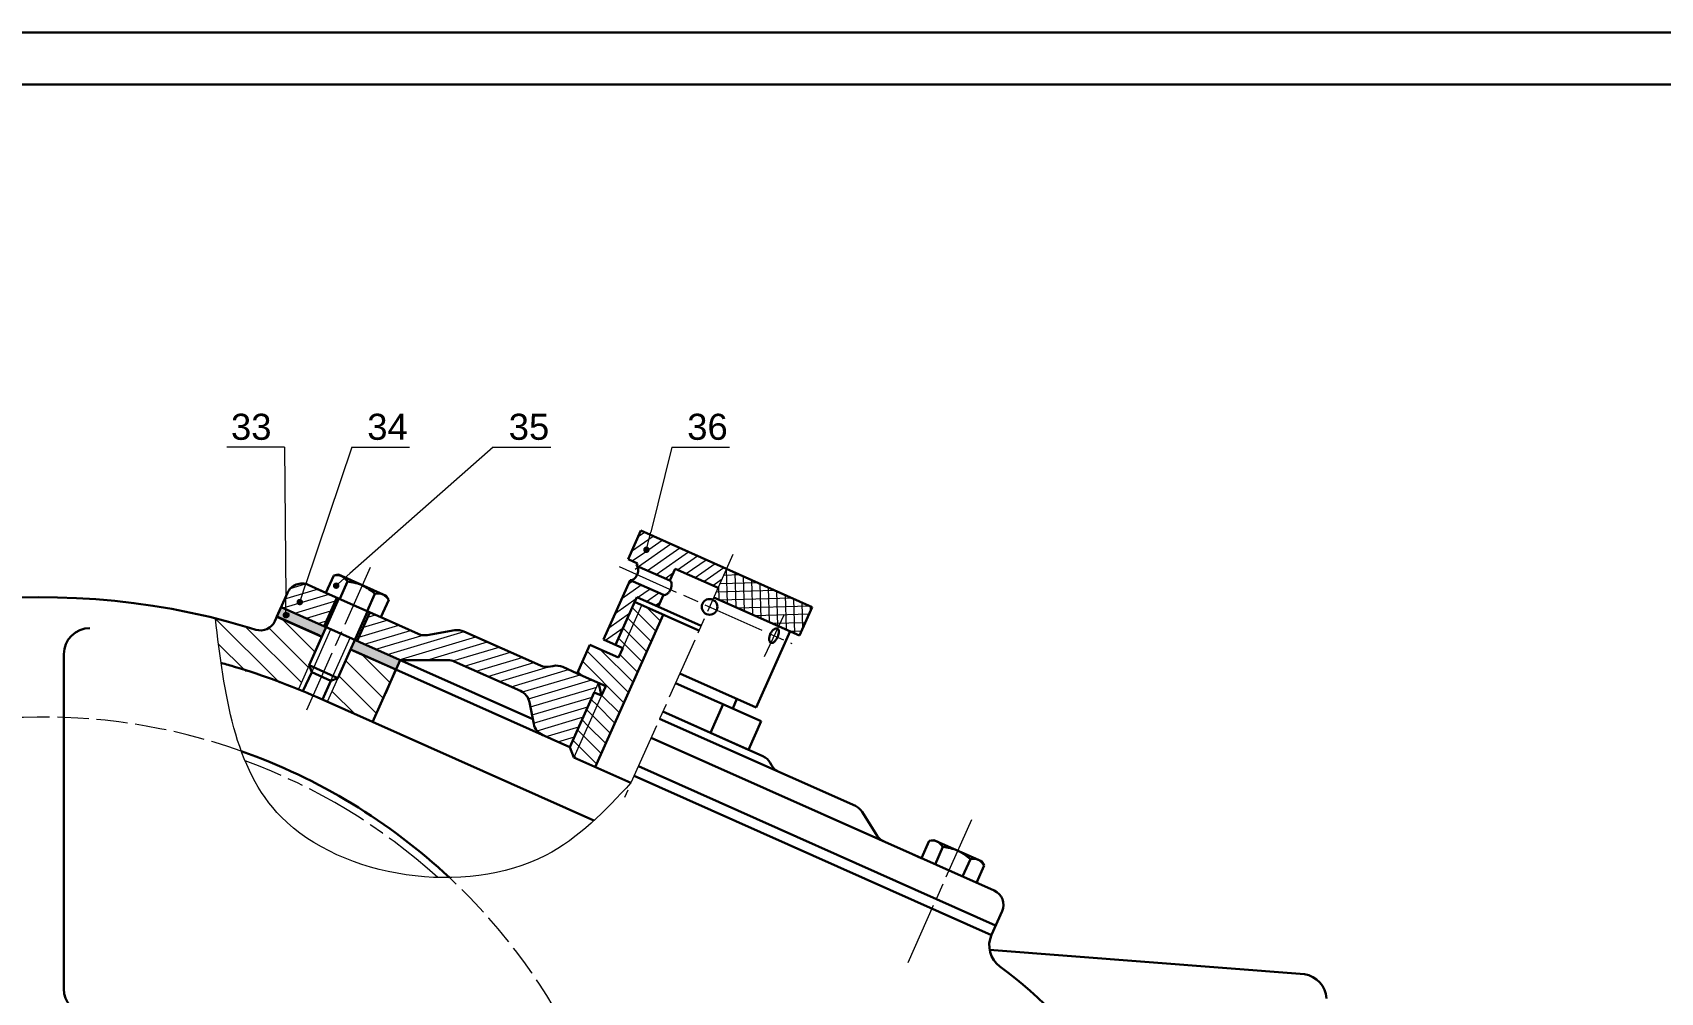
# Paper-space layout 'A0' of a CAD drawing. Header units: millimetres. Extents: x 0 to 1189, y 0 to 841.
# Drawn here: x 282.4 to 594.5, y 656.8 to 841 of the extents above; entities that cross this region are included whole.
import ezdxf

# ---------------------------------------------------------------- set-up
doc = ezdxf.new("R2010")
doc.units = ezdxf.units.MM
doc.linetypes.add('AM_ISO02W050', pattern=[7.5, 6, -1.5])
doc.linetypes.add('AM_ISO08W050', pattern=[18, 12, -1.5, 3, -1.5])
doc.layers.get('0').update_dxf_attribs({"lineweight": 30})
for name, color, linetype, lineweight in [('AM_3', 6, 'AM_ISO02W050', 13), ('AM_5', 3, 'Continuous', 13), ('AM_7', 4, 'AM_ISO08W050', 13), ('AM_8', 1, 'Continuous', 15), ('net manh', 2, 'Continuous', 13), ('NetMatCat', 1, 'AM_ISO08W050', 13)]:
    doc.layers.add(name, color=color, linetype=linetype, lineweight=lineweight)
doc.styles.add('Annotative', font='arial.ttf')
pattern_1 = [(16.637213, (-4430.9117, -284.6103), (-0.45451827, 1.5210422), [])]
pattern_2 = [(135, (-4430.9117, -284.6103), (-1.4142136, -1.4142136), [])]

psp = doc.layouts.new('A0')

# ---------------------------------------------------------------- hatches: boundary and pattern name
at = {"lineweight": 13, "ltscale": 10, "transparency": 33554687}
h = psp.add_hatch(dxfattribs=at)
h.set_pattern_fill('ANSI37', color=1, scale=0.5, angle=46.63721)
h.set_pattern_definition([(91.637213, (-4430.9117, -284.6103), (-1.58685193, -0.04535625), []), (181.637213, (-4430.9117, -284.6103), (0.04535625, -1.58685193), [])])
h.paths.add_polyline_path([(429.459, 725.297), (431.904, 730.776), (415.465, 738.109), (413.021, 732.63)])
h = psp.add_hatch(dxfattribs=at)
h.set_pattern_fill('ANSI31', color=1, scale=0.5, angle=331.63721)
h.set_pattern_definition(pattern_1)
edge = h.paths.add_edge_path()
edge.add_line((340.75, 732.568), (338.628, 733.515))
edge.add_line((338.628, 733.515), (337.068, 734.211))
edge.add_line((337.068, 734.211), (335.249, 735.023))
edge.add_arc((334.027, 732.283), 3, 65.95792, 155.95792)
edge.add_line((331.287, 733.505), (330.065, 730.765))
edge.add_line((330.065, 730.765), (338.306, 727.088))
edge.add_line((338.306, 727.088), (340.75, 732.568))
h = psp.add_hatch(color=1)
h.dxf.hatch_style = 1
h.paths.add_polyline_path([(337.012, 725.476), (337.898, 725.08), (338.714, 726.906), (337.827, 727.302), (330.065, 730.765), (329.25, 728.939)])
h.paths.add_polyline_path([(330.568, 729.218, -1), (331.568, 729.218, -1)], flags=16)
h = psp.add_hatch(color=3)
h.dxf.hatch_style = 1
h.paths.add_polyline_path([(331.568, 729.218, 1), (330.568, 729.218, 1)])
h = psp.add_hatch(dxfattribs=at)
h.set_pattern_fill('ANSI31', color=1, scale=0.5, angle=331.63721)
h.set_pattern_definition(pattern_1)
edge = h.paths.add_edge_path()
edge.add_arc((363.883, 723.344), 3, 65.95792, 99.64799)
edge.add_line((363.38, 726.301), (358.062, 725.397))
edge.add_arc((357.559, 728.355), 3, 245.95792, 279.64799, ccw=False)
edge.add_line((356.337, 725.615), (349.221, 728.789))
edge.add_line((349.221, 728.789), (347.092, 729.725))
edge.add_line((347.092, 729.725), (344.65, 724.259))
edge.add_line((344.65, 724.259), (352.896, 720.58))
edge.add_line((352.896, 720.58), (362.018, 720.602))
edge.add_arc((362.025, 717.602), 3, 65.95792, 90.13887, ccw=False)
edge.add_line((363.248, 720.342), (375.945, 714.678))
edge.add_arc((374.722, 711.938), 3, 11.42817, 65.95792, ccw=False)
edge.add_line((377.663, 712.532), (378.51, 708.342))
edge.add_arc((381.45, 708.937), 3, 191.42817, 245.95792)
edge.add_line((380.228, 706.197), (385.414, 703.883))
edge.add_line((385.414, 703.883), (390.1, 714.386))
edge.add_line((390.1, 714.386), (390.914, 716.212))
edge.add_line((390.914, 716.212), (386.805, 718.045))
edge.add_line((386.805, 718.045), (384.065, 719.268))
edge.add_arc((382.843, 716.528), 3, 65.95792, 102.82782)
edge.add_line((382.177, 719.453), (381.689, 719.342))
edge.add_arc((381.023, 722.267), 3, 245.95792, 282.82782, ccw=False)
edge.add_line((379.801, 719.527), (365.105, 726.083))
at = {"lineweight": 30, "ltscale": 10, "transparency": 33554687}
h = psp.add_hatch(color=1, dxfattribs=at)
h.dxf.hatch_style = 1
h.paths.add_polyline_path([(352.081, 718.754), (352.896, 720.58), (344.188, 724.451), (343.373, 722.625)])
at = {"layer": 'AM_5'}
h = psp.add_hatch(color=3, dxfattribs=at)
edge = h.paths.add_edge_path(flags=0)
edge.add_arc((400.097, 741.765), 0.625, 0, 360)
h = psp.add_hatch(color=3, dxfattribs=at)
edge = h.paths.add_edge_path(flags=0)
edge.add_arc((340.617, 734.864), 0.625, 0, 360)
h = psp.add_hatch(color=3, dxfattribs=at)
edge = h.paths.add_edge_path(flags=0)
edge.add_arc((333.646, 731.718), 0.625, 0, 360)
h = psp.add_hatch(color=3, dxfattribs=at)
edge = h.paths.add_edge_path(flags=0)
edge.add_arc((330.964, 729.211), 0.625, 0, 360)
at = {"layer": 'AM_8'}
h = psp.add_hatch(dxfattribs=at)
h.set_pattern_fill('_U', color=256, scale=2, angle=135, style=0, pattern_type=0)
h.set_pattern_definition(pattern_2)
h.paths.add_polyline_path([(391.469, 713.774), (390.1, 714.386), (385.414, 703.883), (386.173, 701.902)])
h.paths.add_polyline_path([(394.174, 723.518), (395.544, 722.907), (399.21, 731.126), (397.84, 731.737)])
h = psp.add_hatch(dxfattribs=at)
h.set_pattern_fill('_U', color=256, scale=2, angle=135, style=0, pattern_type=0)
h.set_pattern_definition(pattern_2)
h.paths.add_polyline_path([(403.32, 729.293), (399.21, 731.126), (395.544, 722.907), (394.729, 721.08), (389.249, 723.525), (386.805, 718.045), (392.284, 715.601), (391.469, 713.774), (386.173, 701.902), (390.283, 700.069)])
h = psp.add_hatch(dxfattribs=at)
h.set_pattern_fill('_U', color=256, scale=3, angle=135, style=0, pattern_type=0)
h.set_pattern_definition([(135, (-4430.9117, -284.6103), (-2.1213203, -2.1213203), [])])
h.paths.add_polyline_path([(340.925, 717.147), (338.89, 712.593), (347.599, 708.708), (352.081, 718.754), (343.372, 722.625)])
edge = h.paths.add_edge_path()
edge.add_line((333.387, 714.984), (335.447, 719.594))
edge.add_line((335.447, 719.594), (337.89, 725.063))
edge.add_line((337.89, 725.063), (329.237, 728.91))
edge.add_line((329.237, 728.91), (328.859, 728.063))
edge.add_arc((326.119, 729.286), 3, 252.66697, 335.95792, ccw=False)
edge.add_arc((284.41, 595.643), 137, 72.66697, 73.38514)
edge.add_arc((284.41, 595.643), 137, 73.38514, 76.03837)
edge.add_spline(control_points=[(317.464, 728.596), (317.811, 725.73), (318.158, 722.865), (318.563, 720.04)], knot_values=[104.8598228, 104.8598228, 104.8598228, 104.8598228, 112.8379541, 112.8379541, 112.8379541, 112.8379541], degree=3, periodic=0)
edge.add_arc((284.41, 595.643), 129, 73.38514, 74.64781, ccw=False)
edge.add_arc((284.41, 595.643), 129, 67.6869, 73.38514, ccw=False)
at = {"layer": 'NetMatCat'}
h = psp.add_hatch(dxfattribs=at)
h.set_pattern_fill('ANSI31', color=1, scale=0.5, angle=350, style=0)
h.set_pattern_definition([(35, (-4430.9117, -284.6103), (-0.9105526, 1.30040387), [])])
edge = h.paths.add_edge_path()
edge.add_line((399.027, 745.443), (396.583, 739.963))
edge.add_line((396.583, 739.963), (398.409, 739.149))
edge.add_line((398.409, 739.149), (398.205, 738.692))
edge.add_spline(control_points=[(396.983, 735.952), (396.984, 735.952), (396.985, 735.951), (397.075, 735.911), (397.184, 735.905), (397.361, 735.949), (397.424, 735.973), (397.549, 736.036), (397.612, 736.076), (397.803, 736.219), (397.928, 736.343), (398.156, 736.642), (398.257, 736.813), (398.416, 737.17), (398.476, 737.36), (398.527, 737.634), (398.538, 737.726), (398.548, 737.9), (398.546, 737.983), (398.525, 738.221), (398.487, 738.358), (398.401, 738.521), (398.367, 738.567), (398.293, 738.642), (398.251, 738.672), (398.206, 738.692)], knot_values=[0.4994232, 0.4994232, 0.4994232, 0.4994232, 0.5, 0.5, 0.5625, 0.5625, 0.59375, 0.59375, 0.625, 0.625, 0.6875, 0.6875, 0.75, 0.75, 0.8125, 0.8125, 0.84375, 0.84375, 0.875, 0.875, 0.9375, 0.9375, 0.96875, 0.96875, 0.9998219, 0.9998219, 0.9998219, 0.9998219], degree=3, periodic=0)
edge.add_line((398.206, 738.692), (404.598, 735.84))
edge.add_line((404.598, 735.84), (405.617, 738.123))
edge.add_line((405.617, 738.123), (413.836, 734.457))
edge.add_line((413.836, 734.457), (415.465, 738.109))
edge.add_line((415.465, 738.109), (399.027, 745.443))
h.paths.add_polyline_path([(399.659, 741.765, -1), (400.534, 741.765, -1)], flags=16)
h.paths.add_polyline_path([(398.248, 732.651), (402.357, 730.817), (403.376, 733.1), (396.983, 735.952), (391.891, 724.537), (394.174, 723.518)])

# ---------------------------------------------------------------- linework, layer by layer
for p, q in [((0, 841), (1189, 841)), ((20, 831), (1179, 831)), ((330.073, 730.784), (329.25, 728.939)), ((337.89, 725.063), (329.237, 728.91)), ((288.41, 721.724), (288.41, 657.492)), ((352.081, 718.754), (343.372, 722.625)), ((390.018, 689.785), (336.965, 713.452)), ((526.239, 660.332), (465.889, 665.001))]:
    psp.add_line(p, q)
at = {"lineweight": 30, "transparency": 33554687}
for p, q in [((399.027, 745.443), (396.583, 739.963)), ((399.027, 745.443), (431.904, 730.776)), ((396.583, 739.963), (398.409, 739.149)), ((398.409, 739.149), (398.205, 738.692)), ((398.205, 738.692), (404.598, 735.84)), ((404.598, 735.84), (405.617, 738.123)), ((405.617, 738.123), (413.836, 734.457)), ((328.859, 728.063), (331.287, 733.505)), ((338.628, 733.515), (335.249, 735.023)), ((337.068, 734.211), (338.628, 733.515)), ((396.983, 735.952), (391.891, 724.537)), ((396.983, 735.952), (403.376, 733.1)), ((337.827, 727.302), (330.065, 730.765)), ((398.248, 732.651), (394.174, 723.518)), ((410.169, 726.237), (397.84, 731.737)), ((410.577, 727.151), (398.248, 732.651)), ((402.357, 730.817), (403.376, 733.1)), ((413.021, 732.63), (429.459, 725.297)), ((431.904, 730.776), (429.459, 725.297)), ((329.25, 728.939), (329.237, 728.91)), ((337.012, 725.476), (329.25, 728.939)), ((349.196, 728.797), (350.781, 728.094)), ((403.32, 729.293), (390.283, 700.069)), ((358.062, 725.397), (363.38, 726.301)), ((379.801, 719.527), (365.105, 726.083)), ((391.891, 724.537), (395.544, 722.907)), ((427.633, 726.111), (421.114, 711.5)), ((385.414, 703.883), (344.318, 722.217)), ((378.33, 709.234), (345.133, 724.043)), ((386.805, 718.045), (389.249, 723.525)), ((389.249, 723.525), (394.729, 721.08)), ((395.544, 722.907), (394.729, 721.08)), ((334.219, 714.639), (335.952, 718.273)), ((335.952, 718.273), (335.447, 719.594)), ((335.447, 719.594), (340.925, 717.147)), ((339.604, 716.642), (335.952, 718.273)), ((352.896, 720.58), (347.599, 708.708)), ((352.081, 718.754), (350.044, 714.187)), ((352.896, 720.58), (362.018, 720.602)), ((375.945, 714.678), (363.248, 720.342)), ((381.689, 719.342), (382.177, 719.453)), ((386.805, 718.045), (384.065, 719.268)), ((386.805, 718.045), (392.284, 715.601)), ((406.502, 718.018), (421.114, 711.5)), ((337.967, 713.005), (339.604, 716.642)), ((340.925, 717.147), (339.604, 716.642)), ((390.914, 716.212), (391.469, 713.774)), ((392.284, 715.601), (391.469, 713.774)), ((405.688, 716.192), (422.126, 708.858)), ((377.663, 712.532), (378.51, 708.342)), ((390.1, 714.386), (385.414, 703.883)), ((390.1, 714.386), (391.469, 713.774)), ((414.82, 712.118), (412.376, 706.638)), ((417.461, 713.129), (416.647, 711.303)), ((440.159, 692.601), (402.632, 709.342)), ((403.243, 710.712), (419.682, 703.379)), ((422.421, 702.157), (403.243, 710.712)), ((422.126, 708.858), (419.682, 703.379)), ((466.756, 676.356), (401.002, 705.689)), ((385.414, 703.883), (386.173, 701.902)), ((397.132, 697.013), (386.173, 701.902)), ((467.052, 669.654), (398.558, 700.21)), ((423.821, 700.875), (424.064, 700.438)), ((466.237, 667.828), (397.743, 698.383)), ((444.353, 686.902), (441.473, 691.463)), ((452.784, 682.589), (451.224, 683.285)), ((466.254, 667.866), (468.274, 672.394))]:
    psp.add_line(p, q, dxfattribs=at)
at = {"color": 7, "linetype": 'ByBlock', "lineweight": 30, "transparency": 33554687}
for p, q in [((340.142, 736.84), (338.652, 733.504)), ((341.052, 736.981), (340.142, 736.84)), ((341.052, 736.981), (350.183, 732.902)), ((342.778, 735.662), (341.289, 732.33)), ((341.157, 732.377), (335.447, 719.594)), ((340.748, 732.559), (338.301, 727.081)), ((341.186, 732.376), (341.186, 732.376)), ((348.049, 733.307), (346.56, 729.975)), ((350.685, 732.13), (349.196, 728.797)), ((350.685, 732.13), (350.183, 732.902)), ((340.925, 717.147), (346.635, 729.929)), ((347.092, 729.725), (344.65, 724.259)), ((346.664, 729.928), (346.664, 729.929)), ((454.293, 685.911), (452.808, 682.578)), ((455.203, 686.052), (454.293, 685.911)), ((455.203, 686.052), (464.337, 681.981)), ((456.929, 684.735), (455.444, 681.402)), ((462.203, 682.385), (460.717, 679.05)), ((464.84, 681.21), (463.353, 677.874)), ((464.84, 681.21), (464.337, 681.981))]:
    psp.add_line(p, q, dxfattribs=at)
at = {"color": 7, "lineweight": 30, "ltscale": 10, "transparency": 33554687}
for p, q in [((338.628, 733.515), (343.925, 731.152)), ((343.925, 731.152), (349.196, 728.797)), ((337.827, 727.302), (338.714, 726.906)), ((350.781, 728.094), (356.337, 725.615)), ((337.012, 725.476), (337.898, 725.08)), ((338.714, 726.906), (344.193, 724.463)), ((345.133, 724.043), (344.193, 724.463)), ((344.318, 722.217), (343.377, 722.636))]:
    psp.add_line(p, q, dxfattribs=at)
at = {"lineweight": 30, "ltscale": 10, "transparency": 33554687}
psp.add_line((467.345, 670.311), (466.932, 669.412), dxfattribs=at)
at = {"lineweight": 30, "transparency": 33554687}
psp.add_circle((412.206, 730.804), 1.5, dxfattribs=at)
for centre, start, end in [((334.027, 732.283), 65.95792, 155.95792), ((357.559, 728.355), 245.95792, 279.64799), ((363.883, 723.344), 65.95792, 99.64799), ((362.025, 717.602), 65.95792, 90.13887), ((381.023, 722.267), 245.95792, 282.82782), ((382.843, 716.528), 65.95792, 102.82782), ((374.722, 711.938), 11.42817, 65.95792), ((381.45, 708.937), 191.42817, 245.95792), ((421.199, 699.417), 29.08803, 65.95792), ((426.686, 701.897), 209.08803, 245.95792), ((438.937, 689.861), 32.26786, 65.95792), ((446.89, 688.503), 212.26786, 245.95792), ((465.534, 673.616), 335.95792, 65.95792)]:
    psp.add_arc(centre, 3, start, end, dxfattribs=at)
for centre, radius, start, end in [((284.41, 595.643), 137, 73.38514, 171.90325), ((326.119, 729.286), 3, 252.66697, 335.95792), ((293.41, 721.724), 5, 90, 180), ((284.41, 595.643), 137, 72.66697, 73.38514), ((284.41, 595.643), 129, 73.38514, 74.64781), ((284.41, 595.643), 129, 65.95792, 73.38514), ((284.41, 595.643), 114.001, 46.88128, 70.51758), ((470.82, 665.829), 5, 155.95792, 233.77773), ((419.41, 595.643), 82, 12.22579, 53.77773), ((525.482, 655.39), 5, 3.09589, 81.30002), ((293.41, 657.492), 5, 180, 261.72062)]:
    psp.add_arc(centre, radius, start, end)
at = {"color": 7, "linetype": 'ByBlock', "lineweight": 30, "transparency": 33554687}
for points in [[(340.142, 736.84), (340.695, 736.925), (341.213, 736.909), (341.664, 736.708)], [(345.617, 734.941), (346.524, 734.536), (347.317, 733.966), (348.049, 733.307)], [(348.049, 733.307), (348.602, 733.393), (349.12, 733.377), (349.571, 733.175)], [(454.293, 685.911), (454.846, 685.997), (455.363, 685.981), (455.815, 685.78)], [(459.77, 684.017), (458.863, 684.421), (457.909, 684.63), (456.929, 684.735)], [(462.203, 682.385), (462.756, 682.471), (463.273, 682.455), (463.725, 682.254)]]:
    psp.add_open_spline(points, degree=3, dxfattribs=at)
for points, knots in [([(341.664, 736.708), (341.776, 736.657), (341.884, 736.596), (342.088, 736.454), (342.185, 736.374), (342.461, 736.107), (342.626, 735.896), (342.778, 735.662)], [0, 0, 0, 0, 0.25, 0.25, 0.5, 0.5, 1, 1, 1, 1]), ([(342.778, 735.662), (343.266, 735.61), (343.748, 735.531), (344.46, 735.357), (344.695, 735.29), (345.16, 735.132), (345.391, 735.042), (345.617, 734.941)], [0, 0, 0, 0, 0.5, 0.5, 0.75, 0.75, 1, 1, 1, 1]), ([(349.571, 733.175), (349.683, 733.125), (349.791, 733.063), (349.995, 732.922), (350.092, 732.841), (350.368, 732.575), (350.533, 732.364), (350.685, 732.13)], [0, 0, 0, 0, 0.25, 0.25, 0.5, 0.5, 1, 1, 1, 1]), ([(455.815, 685.78), (455.927, 685.73), (456.035, 685.668), (456.239, 685.527), (456.336, 685.446), (456.612, 685.18), (456.777, 684.969), (456.929, 684.735)], [0, 0, 0, 0, 0.25, 0.25, 0.5, 0.5, 1, 1, 1, 1]), ([(462.203, 682.385), (461.838, 682.713), (461.457, 683.02), (460.852, 683.433), (460.645, 683.563), (460.217, 683.804), (459.996, 683.916), (459.77, 684.017)], [0, 0, 0, 0, 0.5, 0.5, 0.75, 0.75, 1, 1, 1, 1]), ([(463.725, 682.254), (463.837, 682.204), (463.945, 682.143), (464.15, 682.001), (464.246, 681.921), (464.522, 681.654), (464.687, 681.443), (464.84, 681.21)], [0, 0, 0, 0, 0.25, 0.25, 0.5, 0.5, 1, 1, 1, 1])]:
    psp.add_open_spline(points, degree=3, knots=knots, dxfattribs=at)
at = {"lineweight": 30, "transparency": 33554687}
for points, knots in [([(396.983, 735.952), (396.984, 735.952), (396.985, 735.951), (397.075, 735.911), (397.184, 735.905), (397.361, 735.949), (397.424, 735.973), (397.549, 736.036), (397.612, 736.076), (397.803, 736.219), (397.928, 736.343), (398.156, 736.642), (398.257, 736.813), (398.416, 737.17), (398.476, 737.36), (398.527, 737.634), (398.538, 737.726), (398.548, 737.9), (398.546, 737.983), (398.525, 738.221), (398.487, 738.358), (398.401, 738.521), (398.367, 738.567), (398.292, 738.642), (398.25, 738.672), (398.205, 738.692)], [0.49942324, 0.49942324, 0.49942324, 0.49942324, 0.5, 0.5, 0.5625, 0.5625, 0.59375, 0.59375, 0.625, 0.625, 0.6875, 0.6875, 0.75, 0.75, 0.8125, 0.8125, 0.84375, 0.84375, 0.875, 0.875, 0.9375, 0.9375, 0.96875, 0.96875, 1, 1, 1, 1]), ([(403.376, 733.1), (403.377, 733.1), (403.378, 733.1), (403.468, 733.059), (403.577, 733.054), (403.754, 733.097), (403.816, 733.121), (403.942, 733.184), (404.005, 733.224), (404.196, 733.367), (404.321, 733.492), (404.549, 733.79), (404.65, 733.961), (404.809, 734.318), (404.868, 734.508), (404.92, 734.782), (404.931, 734.874), (404.94, 735.048), (404.939, 735.131), (404.918, 735.369), (404.88, 735.507), (404.793, 735.67), (404.76, 735.715), (404.685, 735.791), (404.643, 735.82), (404.598, 735.84)], [0.49942324, 0.49942324, 0.49942324, 0.49942324, 0.5, 0.5, 0.5625, 0.5625, 0.59375, 0.59375, 0.625, 0.625, 0.6875, 0.6875, 0.75, 0.75, 0.8125, 0.8125, 0.84375, 0.84375, 0.875, 0.875, 0.9375, 0.9375, 0.96875, 0.96875, 1, 1, 1, 1]), ([(425.2, 726.644), (425.245, 726.624), (425.284, 726.596), (425.354, 726.523), (425.384, 726.478), (425.454, 726.324), (425.477, 726.191), (425.476, 725.889), (425.452, 725.717), (425.385, 725.45), (425.357, 725.357), (425.293, 725.175), (425.257, 725.085), (425.136, 724.815), (425.042, 724.644), (424.886, 724.413), (424.833, 724.343), (424.724, 724.213), (424.667, 724.154), (424.554, 724.053), (424.498, 724.01), (424.386, 723.94), (424.33, 723.914), (424.168, 723.863), (424.064, 723.866), (423.886, 723.946), (423.809, 724.023), (423.723, 724.184), (423.699, 724.246), (423.662, 724.382), (423.649, 724.455), (423.628, 724.693), (423.638, 724.869), (423.707, 725.239), (423.767, 725.428), (423.927, 725.785), (424.028, 725.956), (424.198, 726.177), (424.259, 726.247), (424.382, 726.37), (424.444, 726.425), (424.636, 726.568), (424.763, 726.632), (424.943, 726.676), (424.999, 726.682), (425.105, 726.676), (425.155, 726.665), (425.2, 726.644)], [0, 0, 0, 0, 0.03125, 0.03125, 0.0625, 0.0625, 0.125, 0.125, 0.1875, 0.1875, 0.21875, 0.21875, 0.25, 0.25, 0.3125, 0.3125, 0.34375, 0.34375, 0.375, 0.375, 0.40625, 0.40625, 0.4375, 0.4375, 0.5, 0.5, 0.5625, 0.5625, 0.59375, 0.59375, 0.625, 0.625, 0.6875, 0.6875, 0.75, 0.75, 0.8125, 0.8125, 0.84375, 0.84375, 0.875, 0.875, 0.9375, 0.9375, 0.96875, 0.96875, 1, 1, 1, 1])]:
    psp.add_open_spline(points, degree=3, knots=knots, dxfattribs=at)
at = {"layer": 'AM_3'}
psp.add_arc((284.41, 595.643), 114.001, 70.51758, 46.88128, dxfattribs=at)
at = {"layer": 'AM_5'}
for p, q in [((330.737, 761.47), (319.68, 761.47)), ((343.617, 761.47), (354.674, 761.47)), ((370.737, 761.47), (381.794, 761.47)), ((404.962, 761.47), (416.02, 761.47))]:
    psp.add_line(p, q, dxfattribs=at)
at = {"layer": 'AM_5', "color": 66}
for p, q in [((330.737, 761.47), (330.939, 732.711)), ((343.617, 761.47), (334.758, 735.036)), ((370.737, 761.47), (343.241, 737.181)), ((404.962, 761.47), (400.936, 745.163)), ((333.844, 732.31), (334.758, 735.036))]:
    psp.add_line(p, q, dxfattribs=at)
at = {"layer": 'AM_5', "color": 66, "linetype": 'Continuous'}
for p, q in [((400.247, 742.371), (400.936, 745.163)), ((341.086, 735.278), (343.241, 737.181)), ((330.959, 729.836), (330.939, 732.711))]:
    psp.add_line(p, q, dxfattribs=at)
at = {"layer": 'AM_5', "transparency": 33554687}
psp.add_circle((331.068, 729.218), 0.5, dxfattribs=at)
at = {"layer": 'AM_7'}
for p, q in [((416.688, 740.849), (395.875, 694.196)), ((347.143, 738.367), (334.351, 709.691)), ((394.855, 738.544), (427.957, 723.775)), ((426.477, 729.359), (422.646, 721.219)), ((462.407, 689.925), (449.614, 661.249))]:
    psp.add_line(p, q, dxfattribs=at)
psp.add_arc((284.41, 595.643), 112.5, 47.71659, 69.85488, dxfattribs=at)
at = {"layer": 'net manh'}
for p, q in [((395.544, 722.907), (399.21, 731.126)), ((335.952, 718.273), (339.621, 726.502)), ((339.604, 716.642), (343.274, 724.873)), ((335.447, 719.594), (333.387, 714.984)), ((340.925, 717.147), (338.89, 712.593)), ((390.1, 714.386), (390.914, 716.212)), ((391.469, 713.774), (386.173, 701.902))]:
    psp.add_line(p, q, dxfattribs=at)
psp.add_spline([(397.132, 697.013), (380.742, 683.091), (330.091, 690.489), (317.464, 728.596)], degree=3, dxfattribs=at)

# ---------------------------------------------------------------- texts
at = {"layer": 'AM_5', "color": 3, "char_height": 5, "attachment_point": 8, "style": 'Annotative'}
for s, insert in [('33', (324.333, 762.783)), ('34', (350.458, 762.783)), ('35', (377.578, 762.783))]:
    psp.add_mtext(s, dxfattribs=dict(at, insert=insert))
at = {"layer": 'AM_5', "color": 3, "insert": (411.804, 762.783), "char_height": 5, "width": 7.31241, "attachment_point": 8, "style": 'Annotative'}
psp.add_mtext('36', dxfattribs=at)

doc.saveas('drawing.dxf')
